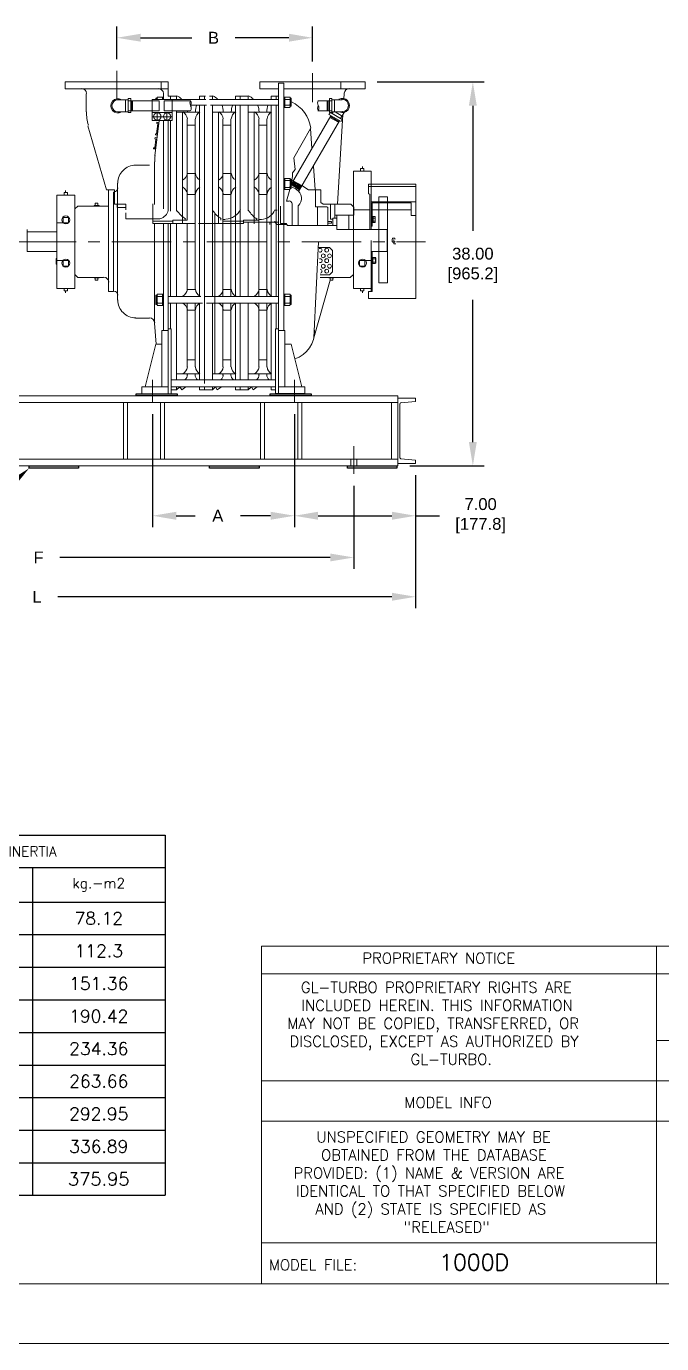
# Model space of a CAD drawing. Header units: inches. Extents: x 26 to 324, y 7 to 235.
# Drawn here: x 101.3 to 168.3, y 7.4 to 146.1 of the extents above; entities that cross this region are included whole.
import ezdxf
from ezdxf import colors
from ezdxf.entities.mleader import LeaderData, LeaderLine
from ezdxf.enums import TextEntityAlignment as Align
from ezdxf.math import Vec2, Vec3

# ---------------------------------------------------------------- set-up
doc = ezdxf.new("R2010")
doc.units = ezdxf.units.IN
doc.header["$MEASUREMENT"] = 0
doc.linetypes.add('CENTER', pattern=[2, 1.25, -0.25, 0.25, -0.25])
for name, color, linetype in [('CL', 1, 'CENTER'), ('OBJ', 7, 'Continuous'), ('Title Block', 7, 'Continuous')]:
    doc.layers.add(name, color=color, linetype=linetype)
doc.styles.add('ACANSTS', font='romans.shx', dxfattribs={"height": 1})
doc.styles.add('Roman', font='romans')
doc.styles.get("Standard").update_dxf_attribs({"font": 'arial.ttf'})
doc.dimstyles.new('STANDARD 2 PLCS', dxfattribs={"dimtxt": 0.125, "dimasz": 0.18, "dimexe": 0.18, "dimexo": 0.0625, "dimgap": 0.09, "dimtad": 0, "dimtih": 1, "dimtoh": 1, "dimzin": 4, "dimdsep": 46, "dimtxsty": 'Standard', "dimcen": 0.09, "dimaunit": 1, "dimadec": 0, "dimazin": 1, "dimtfac": 1, "dimtofl": 0, "dimtmove": 1, "dimatfit": 3, "dimfxl": 1, "dimtolj": 1, "dimtzin": 4, "dimarcsym": 0})

# ---------------------------------------------------------------- blocks, each defined once
blk = doc.blocks.new('*T41')
at = {"layer": 'Title Block', "color": 0, "linetype": 'ByBlock', "lineweight": -2, "transparency": 16777216}
for p, q in [((0, 0), (69.84, 0)), ((0, 0), (0, -37.93)), ((13.97, 0), (13.97, -37.93)), ((41.9, 0), (41.9, -37.93)), ((69.84, 0), (69.84, -37.93)), ((0, -3.43), (69.84, -3.43)), ((27.94, -3.43), (27.94, -37.93)), ((55.87, -3.43), (55.87, -37.93)), ((0, -7.05), (69.84, -7.05)), ((0, -10.48), (69.84, -10.48)), ((0, -13.92), (69.84, -13.92)), ((0, -17.35), (69.84, -17.35)), ((0, -20.78), (69.84, -20.78)), ((0, -24.21), (69.84, -24.21)), ((0, -27.64), (69.84, -27.64)), ((0, -31.07), (69.84, -31.07)), ((0, -34.5), (69.84, -34.5)), ((0, -37.93), (69.84, -37.93))]:
    blk.add_line(p, q, dxfattribs=at)
at = {"layer": 'Title Block', "color": 0, "lineweight": 15, "transparency": 16777216, "attachment_point": 5, "style": 'Roman'}
for s, insert, char_height, width in [('WEIGHT', (27.94, -1.72), 1.323, 26.9783), ('INERTIA', (55.87, -1.72), 1.063, 26.9783), ('MODEL', (6.98, -5.24), 1.323, 13.0107), ('lb', (20.95, -5.24), 1.323, 13.0107), ('kg', (34.92, -5.24), 1, 13.0107), ('lb.-ft.2', (48.89, -5.24), 1.063, 13.0107), ('kg.-m2', (62.85, -5.24), 1.063, 13.0107), ('LS6-2', (6.98, -8.77), 1.323, 13.0107), ('1,400', (20.95, -8.77), 1.323, 13.0107), ('635', (34.92, -8.77), 1.323, 13.0107), ('16', (48.89, -8.77), 1.323, 13.0107), ('78.12', (62.85, -8.77), 1.323, 13.0107), ('LS6-3', (6.98, -12.2), 1.323, 13.0107), ('1,550', (20.95, -12.2), 1.323, 13.0107), ('703', (34.92, -12.2), 1.323, 13.0107), ('23', (48.89, -12.2), 1.323, 13.0107), ('112.3', (62.85, -12.2), 1.323, 13.0107), ('LS6-4', (6.98, -15.63), 1.323, 13.0107), ('1,945', (20.95, -15.63), 1.323, 13.0107), ('883', (34.92, -15.63), 1.323, 13.0107), ('31', (48.89, -15.63), 1.375, 13.0107), ('151.36', (62.85, -15.63), 1.323, 13.0107), ('LS6-5', (6.98, -19.06), 1.323, 13.0107), ('2,120', (20.95, -19.06), 1.323, 13.0107), ('962', (34.92, -19.06), 1.323, 13.0107), ('39', (48.89, -19.06), 1.323, 13.0107), ('190.42', (62.85, -19.06), 1.323, 13.0107), ('LS6-6', (6.98, -22.49), 1.323, 13.0107), ('2,375', (20.95, -22.49), 1.323, 13.0107), ('1,077', (34.92, -22.49), 1.323, 13.0107), ('48', (48.89, -22.49), 1.323, 13.0107), ('234.36', (62.85, -22.49), 1.323, 13.0107), ('LS6-7', (6.98, -25.92), 1.323, 13.0107), ('2,520', (20.95, -25.92), 1.323, 13.0107), ('1,143', (34.92, -25.92), 1.323, 13.0107), ('54', (48.89, -25.92), 1.323, 13.0107), ('263.66', (62.85, -25.92), 1.323, 13.0107), ('LS6-8', (6.98, -29.35), 1.323, 13.0107), ('2,700', (20.95, -29.35), 1.323, 13.0107), ('1,225', (34.92, -29.35), 1.323, 13.0107), ('60', (48.89, -29.35), 1.323, 13.0107), ('292.95', (62.85, -29.35), 1.323, 13.0107), ('LS6-9', (6.98, -32.78), 1.323, 13.0107), ('2,880', (20.95, -32.78), 1.323, 13.0107), ('1,306', (34.92, -32.78), 1.323, 13.0107), ('69', (48.89, -32.78), 1.323, 13.0107), ('336.89', (62.85, -32.78), 1.323, 13.0107), ('LS6-10', (6.98, -36.21), 1.323, 13.0107), ('3,060', (20.95, -36.21), 1.323, 13.0107), ('1,388', (34.92, -36.21), 1.323, 13.0107), ('77', (48.89, -36.21), 1.323, 13.0107), ('375.95', (62.85, -36.21), 1.375, 13.0107)]:
    blk.add_mtext(s, dxfattribs=dict(at, insert=insert, char_height=char_height, width=width))
blk = doc.blocks.new('*D43')
at = {"color": 0, "lineweight": -2, "transparency": 16777216}
for p, q in [((114.61, 105.3), (114.61, 93.39)), ((129.56, 105.3), (129.56, 93.39)), ((117.11, 94.59), (119.1, 94.59)), ((127.06, 94.59), (123.87, 94.59))]:
    blk.add_line(p, q, dxfattribs=at)
at = {"color": 0, "transparency": 16777216}
for points in [[(117.11, 95.01), (117.11, 94.17), (114.61, 94.59)], [(127.06, 95.01), (127.06, 94.17), (129.56, 94.59)]]:
    blk.add_solid(points, dxfattribs=at)
at = {"layer": 'Defpoints', "color": 0, "transparency": 16777216}
for p in [(114.61, 106.55), (129.56, 106.55), (114.61, 94.59)]:
    blk.add_point(p, dxfattribs=at)
at = {"color": 0, "transparency": 16777216, "insert": (121.49, 94.59), "char_height": 1.25, "attachment_point": 5}
blk.add_mtext('\\A1;A', dxfattribs=at)
blk = doc.blocks.new('*D44')
at = {"color": 0, "lineweight": -2, "transparency": 16777216}
for p, q in [((110.85, 142.67), (110.85, 146.12)), ((131.48, 142.43), (131.48, 146.12)), ((113.35, 144.92), (118.77, 144.92)), ((128.98, 144.92), (123.31, 144.92))]:
    blk.add_line(p, q, dxfattribs=at)
at = {"color": 0, "transparency": 16777216}
for points in [[(113.35, 145.34), (113.35, 144.51), (110.85, 144.92)], [(128.98, 145.34), (128.98, 144.51), (131.48, 144.92)]]:
    blk.add_solid(points, dxfattribs=at)
at = {"layer": 'Defpoints', "color": 0, "transparency": 16777216}
for p in [(131.48, 144.92), (110.85, 141.42), (131.48, 141.18)]:
    blk.add_point(p, dxfattribs=at)
at = {"color": 0, "transparency": 16777216, "insert": (121.04, 144.92), "char_height": 1.25, "attachment_point": 5}
blk.add_mtext('\\A1;B', dxfattribs=at)
blk = doc.blocks.new('*D45')
at = {"color": 0, "lineweight": -2, "transparency": 16777216}
for p, q in [((72.58, 97.75), (72.58, 89)), ((135.83, 97.75), (135.83, 89)), ((75.08, 90.2), (100.39, 90.2)), ((133.33, 90.2), (104.84, 90.2))]:
    blk.add_line(p, q, dxfattribs=at)
at = {"color": 0, "transparency": 16777216}
for points in [[(75.08, 90.61), (75.08, 89.78), (72.58, 90.2)], [(133.33, 90.61), (133.33, 89.78), (135.83, 90.2)]]:
    blk.add_solid(points, dxfattribs=at)
at = {"layer": 'Defpoints', "color": 0, "transparency": 16777216}
for p in [(72.58, 99), (135.83, 99), (135.83, 90.2)]:
    blk.add_point(p, dxfattribs=at)
at = {"color": 0, "transparency": 16777216, "insert": (102.61, 90.2), "char_height": 1.25, "attachment_point": 5}
blk.add_mtext('\\A1;F', dxfattribs=at)
blk = doc.blocks.new('*D46')
at = {"color": 0, "lineweight": -2, "transparency": 16777216}
for p, q in [((129.56, 105.3), (129.56, 93.39)), ((142.33, 98.85), (142.33, 93.39)), ((132.06, 94.59), (139.83, 94.59)), ((142.33, 94.59), (144.83, 94.59))]:
    blk.add_line(p, q, dxfattribs=at)
at = {"color": 0, "transparency": 16777216}
for points in [[(132.06, 95.01), (132.06, 94.17), (129.56, 94.59)], [(139.83, 95.01), (139.83, 94.17), (142.33, 94.59)]]:
    blk.add_solid(points, dxfattribs=at)
at = {"layer": 'Defpoints', "color": 0, "transparency": 16777216}
for p in [(129.56, 106.55), (142.33, 100.1), (142.33, 94.59)]:
    blk.add_point(p, dxfattribs=at)
at = {"color": 0, "transparency": 16777216, "insert": (149.18, 94.59), "char_height": 1.25, "attachment_point": 5}
blk.add_mtext('\\A1;7.00\\P[177.8]', dxfattribs=at)
blk = doc.blocks.new('*D47')
at = {"color": 0, "lineweight": -2, "transparency": 16777216}
for p, q in [((66.08, 98.85), (66.08, 84.86)), ((142.33, 98.85), (142.33, 84.86)), ((68.58, 86.06), (100.25, 86.06)), ((139.83, 86.06), (104.63, 86.06))]:
    blk.add_line(p, q, dxfattribs=at)
at = {"color": 0, "transparency": 16777216}
for points in [[(68.58, 86.48), (68.58, 85.64), (66.08, 86.06)], [(139.83, 86.48), (139.83, 85.64), (142.33, 86.06)]]:
    blk.add_solid(points, dxfattribs=at)
at = {"layer": 'Defpoints', "color": 0, "transparency": 16777216}
for p in [(66.08, 100.1), (142.33, 100.1), (142.33, 86.06)]:
    blk.add_point(p, dxfattribs=at)
at = {"color": 0, "transparency": 16777216, "insert": (102.44, 86.06), "char_height": 1.25, "attachment_point": 5}
blk.add_mtext('\\A1;L', dxfattribs=at)
blk = doc.blocks.new('*D48')
at = {"color": 0, "lineweight": -2, "transparency": 16777216}
for p, q in [((138.27, 140.27), (149.56, 140.27)), ((148.36, 137.77), (148.36, 124.6)), ((148.36, 102.35), (148.36, 117.31)), ((141.71, 99.85), (149.56, 99.85))]:
    blk.add_line(p, q, dxfattribs=at)
at = {"color": 0, "transparency": 16777216}
for points in [[(147.94, 137.77), (148.77, 137.77), (148.36, 140.27)], [(147.94, 102.35), (148.77, 102.35), (148.36, 99.85)]]:
    blk.add_solid(points, dxfattribs=at)
at = {"layer": 'Defpoints', "color": 0, "transparency": 16777216}
for p in [(137.02, 140.27), (148.36, 140.27), (140.46, 99.85)]:
    blk.add_point(p, dxfattribs=at)
at = {"color": 0, "transparency": 16777216, "insert": (148.36, 120.96), "char_height": 1.25, "attachment_point": 5}
blk.add_mtext('\\A1;38.00\\P[965.2]', dxfattribs=at)
blk = doc.blocks.new('LONE STAR BLOWER TITLE BLOCK (SIZE A)')
at = {"layer": 'Title Block', "lineweight": 15}
for p, q in [((23.125, 3.313), (7.945, 3.313)), ((7.945, 3.313), (7.945, 0.5)), ((23.125, 3.313), (9.093, 3.313)), ((11.24, 3.313), (11.24, 0.5)), ((13.449, 3.083), (7.945, 3.083)), ((17.3, 2.529), (11.24, 2.529)), ((17.3, 2.192), (7.945, 2.192)), ((17.3, 1.854), (7.945, 1.854)), ((11.24, 0.842), (7.945, 0.842)), ((0.5, 0.5), (23.125, 0.5)), ((0, 0), (23.625, 0))]:
    blk.add_line(p, q, dxfattribs=at)
at = {"layer": 'Title Block', "lineweight": 15, "char_height": 0.09, "attachment_point": 1, "style": 'Roman'}
for s, width, insert in [('PROPRIETARY NOTICE', 1.44687, (8.788, 3.259)), ('\\pi0.13358;GL-TURBO PROPRIETARY RIGHTS ARE \\P\\pi0.13786;INCLUDED HEREIN. THIS INFORMATION \\P\\pi0.02001;MAY NOT BE COPIED, TRANSFERRED, OR \\P\\pi0.03929;DISCLOSED, EXCEPT AS AUTHORIZED BY \\P\\pi1.04858;GL-TURBO.', 2.82144, (8.141, 3.016)), ('MODEL INFO', 1.44687, (9.138, 2.056)), ('\\pi0.33011;UNSPECIFIED GEOMETRY MAY BE \\P\\pi0.36868;OBTAINED FROM THE DATABASE \\P\\pi0.1394;PROVIDED: (1) NAME & VERSION ARE \\P\\pi0.15868;IDENTICAL TO THAT SPECIFIED BELOW \\P\\pi0.32154;AND (2) STATE IS SPECIFIED AS \\P\\pi1.05868;"RELEASED"', 2.87165, (8.074, 1.768)), ('MODEL FILE:', 1.44687, (8.007, 0.702))]:
    blk.add_mtext_dynamic_manual_height_columns(s, width=width, gutter_width=1.25, heights=[0], dxfattribs=dict(at, insert=insert))
at = {"layer": 'Title Block', "lineweight": 15, "style": 'ACANSTS'}
for tag, p, height in [('DRAWN_BY', (14.369, 2.285), 0.135), ('DRAWN_DATE', (15.515, 2.294), 0.135), ('DRAWING_SUBTITLE', (17.513, 1.977), 0.203), ('CHECKED_BY', (14.391, 1.94), 0.135), ('CHECK_DATE', (15.496, 1.94), 0.135), ('ENGINEER', (14.385, 1.608), 0.135), ('ENG_DATE', (15.487, 1.603), 0.135), ('DRAWING_SUBTITLE', (17.511, 1.549), 0.203), ('MANUFACTURING', (14.381, 1.271), 0.135), ('MFG_DATE', (15.488, 1.27), 0.135), ('CONTROL', (14.381, 0.933), 0.135), ('CONTROL_DATE', (15.488, 0.932), 0.135), ('CAGE_CODE', (17.727, 0.916), 0.135), ('MODEL_FILE_NAME', (8.295, 0.611), 0.135), ('APPROVED_BY', (14.37, 0.568), 0.135), ('APPROVAL_DATE', (15.48, 0.562), 0.135)]:
    blk.add_attdef(tag, p, '', height=height, dxfattribs=at)
at = {"layer": 'Title Block', "lineweight": 15, "style": 'Roman', "flags": 8}
for tag, height, p in [('DWG_NUMBER', 0.281, (18.91, 1.147)), ('SCALE', 0.135, (17.903, 0.704)), ('SHEETNUMBER', 0.135, (21.256, 0.704)), ('TOTA_SHEETS', 0.135, (21.894, 0.702))]:
    blk.add_attdef(tag, text='', height=height, dxfattribs=at).set_placement(p, align=Align.TOP_LEFT)
at = {"layer": 'Title Block', "lineweight": 15, "style": 'ACANSTS'}
blk.add_attdef('REVISION', text='', height=0.135, dxfattribs=at).set_placement((22.849, 0.893), align=Align.CENTER)

msp = doc.modelspace()

# ---------------------------------------------------------------- linework, layer by layer
at = {"layer": 'CL', "lineweight": 0, "ltscale": 5}
for points in [[(110.849, 141.423), (110.849, 138.344)], [(131.482, 141.184), (131.482, 138.143)], [(70.33, 123.447), (143.377, 123.447)], [(114.607, 108.898), (114.607, 106.553)], [(129.556, 108.898), (129.556, 106.553)], [(135.829, 101.935), (135.829, 99.003)]]:
    msp.add_lwpolyline(points, dxfattribs=at)
at = {"layer": 'OBJ', "lineweight": 0}
for p, q in [((116.273, 125.353), (116.273, 107.432)), ((128.733, 125.243), (127.89, 125.243)), ((127.89, 125.243), (127.89, 107.432)), ((128.44, 125.243), (128.44, 114.102)), ((132.11, 123.447), (131.614, 113.327)), ((131.614, 113.327), (133.314, 119.379)), ((132.288, 119.672), (135.44, 119.672)), ((135.44, 119.672), (135.77, 120.002)), ((127.121, 116.96), (127.121, 108.898)), ((127.634, 116.96), (127.634, 114.289)), ((116.273, 114.289), (116.576, 114.289)), ((116.576, 114.289), (116.576, 107.432)), ((127.89, 114.289), (127.587, 114.289)), ((127.587, 114.289), (127.587, 107.432)), ((127.89, 114.665), (127.89, 107.808)), ((128.568, 114.102), (127.89, 114.102)), ((128.568, 112.37), (128.568, 114.102)), ((128.568, 112.65), (129.208, 112.65)), ((128.568, 108.172), (128.568, 112.37)), ((129.208, 112.65), (130.328, 108.173)), ((127.587, 108.898), (120.598, 108.898)), ((127.121, 109.521), (124.702, 109.521)), ((67.954, 107.212), (140.46, 107.212)), ((127.587, 108.165), (120.781, 108.165)), ((127.121, 108.165), (127.121, 107.835)), ((127.121, 107.835), (127.587, 107.835)), ((130.676, 108.173), (127.89, 108.173)), ((140.46, 107.212), (140.46, 106.516)), ((139.801, 106.516), (67.954, 106.516)), ((140.46, 106.516), (139.801, 106.516)), ((139.801, 103.584), (139.801, 106.516)), ((139.801, 100.543), (139.801, 103.584)), ((67.954, 100.524), (140.46, 100.543)), ((140.46, 100.543), (140.46, 99.846)), ((140.46, 99.846), (67.954, 99.846))]:
    msp.add_line(p, q, dxfattribs=at)
at = {"layer": 'OBJ'}
for p, q in [((113.488, 107.432), (116.576, 107.432)), ((130.676, 107.432), (127.587, 107.432))]:
    msp.add_line(p, q, dxfattribs=at)
at = {"layer": 'OBJ', "lineweight": 25}
for p, q in [((126.993, 107.432), (131.317, 107.432)), ((126.993, 107.212), (126.993, 107.432)), ((131.317, 107.212), (126.993, 107.212)), ((131.317, 107.432), (131.317, 107.212))]:
    msp.add_line(p, q, dxfattribs=at)
at = {"layer": 'OBJ', "lineweight": 0}
for points in [[(116.273, 139.535), (105.426, 139.535), (105.426, 140.268), (116.273, 140.268), (116.273, 138.766), (117.153, 138.766), (117.153, 138.436)], [(115.54, 140.268), (115.54, 139.535)], [(128.44, 139.535), (137.016, 139.535), (137.016, 140.268), (125.911, 140.268), (125.911, 139.535), (127.89, 139.535)], [(128.44, 125.353), (128.44, 140.122), (127.89, 140.122), (127.89, 125.499), (127.89, 125.243), (127.744, 125.243), (127.487, 125.499), (127.487, 125.609)], [(134.45, 140.268), (134.45, 139.535)], [(107.624, 139.022), (107.624, 137.116)], [(115.76, 139.022), (115.76, 138.436), (115.76, 138.656), (115.1, 138.656)], [(116.493, 138.766), (116.493, 138.436)], [(120.194, 138.766), (119.571, 138.766), (119.571, 138.436)], [(120.084, 138.766), (120.084, 138.436)], [(120.927, 138.436), (120.927, 138.766), (120.634, 138.766)], [(124.702, 138.436), (124.702, 138.766), (123.346, 138.766), (123.346, 138.436)], [(123.859, 138.766), (123.859, 138.436)], [(127.89, 138.766), (127.121, 138.766), (127.121, 138.436)], [(127.634, 138.766), (127.634, 138.436)], [(134.817, 139.059), (134.78, 138.472)], [(110.959, 138.399), (112.059, 138.399)], [(111.766, 137.116), (111.766, 138.399)], [(112.059, 138.289), (114.587, 138.289), (115.32, 138.289), (115.32, 137.226), (114.587, 137.226), (112.059, 137.226)], [(112.425, 137.226), (112.425, 138.289)], [(112.498, 137.226), (112.498, 138.289)], [(120.231, 138.436), (114.587, 138.436), (114.587, 136.2), (116.676, 136.2), (116.676, 138.436)], [(115.064, 138.546), (114.954, 138.546), (114.954, 138.436)], [(115.064, 138.436), (115.064, 138.582)], [(115.65, 138.656), (115.65, 138.436)], [(115.76, 138.436), (115.76, 138.656)], [(118.582, 138.289), (116.676, 138.289), (115.833, 138.289), (115.833, 137.226), (116.676, 137.226), (118.582, 137.226)], [(120.304, 137.813), (118.619, 137.813)], [(119.571, 137.813), (119.571, 129.897)], [(120.084, 137.813), (120.084, 136.86)], [(120.084, 137.776), (120.084, 126.672)], [(127.89, 138.436), (120.634, 138.436)], [(127.89, 137.813), (120.707, 137.813)], [(120.927, 137.813), (120.927, 126.672), (120.927, 117.693)], [(123.346, 137.813), (123.346, 129.897)], [(123.859, 137.813), (123.859, 126.855)], [(124.702, 137.813), (124.702, 126.709), (124.702, 129.164)], [(127.121, 137.813), (127.121, 129.164)], [(127.634, 137.813), (127.634, 126.782)], [(129.063, 137.593), (128.44, 137.593), (128.44, 138.656), (129.063, 138.656)], [(128.44, 138.656), (128.44, 137.593)], [(128.44, 138.436), (129.063, 138.436)], [(128.44, 137.813), (129.063, 137.813)], [(128.55, 137.593), (128.55, 138.656)], [(129.1, 137.703), (129.21, 137.703), (129.21, 138.546), (129.1, 138.546)], [(129.1, 138.509), (129.1, 137.666)], [(133.497, 138.289), (132.031, 138.289)], [(133.021, 138.289), (133.021, 137.226)], [(133.131, 138.289), (133.131, 137.226)], [(134.597, 138.399), (133.497, 138.399)], [(133.791, 138.399), (133.791, 137.116)], [(110.959, 137.116), (112.059, 137.116)], [(114.587, 137.043), (116.676, 137.043)], [(114.587, 136.603), (116.676, 136.603)], [(115.32, 136.2), (114.844, 132.499)], [(115.284, 135.98), (115.064, 136.017), (115.064, 135.907), (115.284, 135.87)], [(115.1, 137.043), (115.1, 136.2)], [(115.76, 136.2), (115.76, 126.892)], [(116.127, 137.043), (116.127, 136.2)], [(116.493, 136.2), (116.493, 126.672)], [(118.252, 136.347), (118.252, 128.431), (118.252, 125.719), (116.75, 125.719), (116.75, 125.353)], [(117.153, 137.226), (117.153, 126.672), (117.153, 129.164)], [(119.571, 137.08), (117.153, 137.08)], [(117.776, 125.353), (117.776, 129.897), (117.776, 137.08)], [(118.252, 125.353), (118.252, 118.426), (119.095, 118.426), (119.095, 128.431), (119.095, 136.347)], [(125.801, 136.347), (125.801, 128.431), (125.801, 127.515), (125.801, 125.719), (124.189, 125.719), (124.189, 125.353), (119.461, 125.353)], [(123.346, 137.08), (120.927, 137.08)], [(121.55, 125.353), (121.55, 129.897), (121.55, 137.08)], [(122.027, 136.347), (122.027, 128.431), (122.027, 127.405), (122.027, 125.792)], [(122.87, 136.347), (122.87, 128.431), (122.87, 125.609), (122.87, 117.693)], [(127.121, 137.08), (124.702, 137.08)], [(125.325, 125.316), (125.325, 129.897), (125.325, 137.08)], [(126.644, 136.347), (126.644, 128.431), (125.801, 128.431)], [(129.1, 129.311), (133.387, 136.713)], [(129.979, 128.724), (134.304, 136.164)], [(133.497, 137.226), (132.031, 137.226)], [(134.194, 136.017), (133.277, 136.53)], [(134.23, 136.09), (133.351, 136.64)], [(134.597, 137.116), (133.497, 137.116)], [(133.534, 136.933), (133.644, 137.116)], [(134.597, 136.677), (133.864, 137.116)], [(134.67, 136.823), (134.084, 127.405)], [(134.414, 136.42), (134.817, 137.043), (134.834, 137.076)], [(111.802, 126.819), (111.802, 127.405), (110.593, 127.405), (110.593, 127.918), (110.593, 128.431), (110.593, 128.908), (109.75, 128.908), (107.808, 135.651)], [(115.1, 134.661), (114.917, 134.698), (114.917, 134.808), (115.137, 134.771)], [(115.174, 135.87), (115.027, 134.808)], [(119.095, 135.724), (118.252, 135.724)], [(122.87, 135.724), (122.027, 135.724)], [(126.644, 135.724), (125.801, 135.724)], [(131.408, 133.269), (131.262, 135.357), (129.503, 132.279), (129.649, 131.033), (129.356, 130.703), (129.356, 130.3), (129.063, 128.944), (128.733, 127.698), (128.99, 127.698)], [(114.917, 133.232), (114.734, 133.232), (114.734, 133.342), (114.954, 133.342)], [(115.064, 134.368), (114.881, 134.405), (114.844, 134.295), (115.064, 134.258)], [(114.954, 134.258), (114.844, 133.342)], [(114.807, 127.368), (114.807, 131.839)], [(114.294, 131.509), (112.828, 131.509)], [(118.252, 130.63), (119.095, 130.63)], [(122.027, 130.63), (122.87, 130.63)], [(125.801, 130.63), (126.644, 130.63), (126.644, 125.499), (126.644, 117.693)], [(131.738, 128.908), (131.555, 131.4)], [(137.639, 125.866), (137.639, 130.886), (135.77, 130.886), (135.77, 118.536), (137.639, 118.536)], [(136.539, 130.886), (136.539, 131.143), (136.869, 131.143), (136.869, 130.886)], [(136.722, 131.143), (136.722, 131.363)], [(110.923, 123.337), (110.923, 129.604)], [(119.571, 129.897), (119.571, 125.353)], [(120.927, 126.672), (120.927, 129.164)], [(123.346, 129.897), (123.346, 125.353)], [(123.859, 129.164), (123.859, 125.609), (123.859, 117.693)], [(127.121, 129.164), (127.121, 125.499)], [(127.634, 129.164), (127.634, 125.499), (127.634, 117.693)], [(129.063, 128.944), (128.44, 128.944), (128.44, 130.117), (129.063, 130.117)], [(128.44, 130.117), (128.44, 128.944)], [(128.44, 129.897), (129.063, 129.897)], [(128.44, 129.164), (129.063, 129.164)], [(128.55, 128.944), (128.55, 130.117)], [(129.1, 129.97), (129.1, 129.054), (129.21, 129.054), (129.21, 130.007), (129.1, 130.007)], [(129.21, 130.007), (129.43, 129.86), (130.346, 129.347), (131.042, 128.908), (132.361, 128.908), (132.361, 128.431), (132.361, 127.918), (132.361, 128.431)], [(130.089, 128.908), (129.21, 129.457)], [(137.382, 128.504), (137.382, 129.494), (142.366, 129.494), (142.366, 117.474), (137.382, 117.474), (137.382, 118.207), (137.748, 118.207), (137.748, 122.421)], [(142.366, 129.274), (137.382, 129.274)], [(106.415, 123.337), (106.415, 128.358), (104.546, 128.358)], [(104.546, 128.358), (104.546, 123.557)], [(105.645, 128.358), (105.645, 128.614), (105.316, 128.614), (105.316, 128.358)], [(105.462, 128.614), (105.462, 128.834)], [(109.97, 123.337), (109.97, 128.908)], [(110.52, 123.337), (110.52, 128.651)], [(119.095, 127.552), (119.095, 128.431), (118.252, 128.431)], [(120.084, 128.431), (120.084, 125.353), (120.084, 117.327), (120.084, 108.532)], [(122.027, 128.431), (122.87, 128.431)], [(131.775, 128.908), (131.775, 128.431), (131.775, 127.918), (131.775, 127.112), (132.984, 127.112), (133.094, 127.038), (133.094, 125.169)], [(132.361, 127.698), (132.361, 127.918), (132.361, 127.588), (132.581, 127.405), (133.351, 127.405)], [(137.492, 128.468), (137.382, 128.504)], [(137.492, 124.73), (137.492, 128.468)], [(137.639, 124.73), (137.639, 128.394)], [(142.366, 127.661), (141.193, 127.661), (139.361, 127.661), (138.445, 127.661), (137.639, 127.661)], [(109.97, 127.185), (106.745, 127.185), (106.415, 126.892)], [(108.98, 127.185), (108.98, 127.258), (108.467, 127.258), (108.467, 127.185)], [(108.87, 127.258), (108.87, 127.515), (108.577, 127.515), (108.577, 127.258)], [(110.886, 127.405), (110.886, 127.038), (111.802, 127.038)], [(111.802, 126.489), (111.802, 125.866), (115.394, 125.866)], [(114.661, 125.609), (114.661, 125.866), (114.661, 127.442)], [(118.252, 127.405), (118.252, 125.792)], [(121.184, 126.342), (121.184, 109.521)], [(127.744, 126.782), (127.487, 126.782)], [(128.11, 127.185), (128.11, 125.353), (128.697, 125.353), (128.843, 125.169), (134.047, 125.169)], [(129.32, 127.405), (129.32, 125.169)], [(129.943, 127.258), (129.943, 125.169)], [(131.995, 127.112), (131.995, 125.169)], [(133.607, 125.829), (133.351, 125.829), (133.351, 127.405), (134.707, 127.405), (135.256, 127.405), (135.513, 127.405), (135.806, 127.075), (135.806, 126.232), (133.827, 126.232)], [(133.827, 127.405), (133.827, 125.939)], [(134.047, 126.232), (134.047, 124.73), (138.445, 124.73), (139.324, 124.73), (139.324, 122.421), (137.639, 122.421)], [(135.293, 126.232), (135.293, 124.73)], [(135.806, 126.819), (137.492, 126.819)], [(142.366, 126.196), (141.853, 126.196), (141.853, 127.552), (141.23, 127.552), (139.361, 127.552), (138.445, 127.552), (137.748, 127.552), (137.748, 125.096), (137.639, 125.096)], [(141.853, 126.819), (139.361, 126.819), (138.445, 126.819), (137.748, 126.819)], [(105.206, 125.426), (105.206, 126.012), (105.755, 126.012), (105.755, 125.426), (105.206, 125.426), (104.546, 125.426)], [(116.75, 125.609), (114.661, 125.609), (114.661, 125.353), (116.75, 125.353), (119.058, 125.353)], [(115.005, 112.65), (114.807, 114.872), (114.807, 125.353)], [(115.76, 125.353), (115.76, 114.102)], [(116.493, 125.353), (116.493, 117.693)], [(117.153, 125.353), (117.153, 117.693)], [(118.069, 125.719), (118.069, 125.829)], [(119.571, 125.353), (119.571, 117.693)], [(121.807, 125.719), (121.807, 125.829)], [(122.283, 125.792), (122.027, 125.792), (122.027, 125.353), (122.027, 117.693)], [(124.189, 125.609), (122.027, 125.609)], [(123.346, 125.353), (123.346, 117.693)], [(127.89, 125.499), (124.189, 125.499)], [(124.702, 125.499), (124.702, 117.693)], [(125.582, 125.719), (125.582, 125.829)], [(126.058, 125.792), (125.801, 125.792), (125.801, 125.719), (125.801, 117.693)], [(126.424, 125.536), (126.424, 125.499)], [(126.974, 125.499), (126.974, 125.243)], [(127.121, 125.499), (127.121, 117.693)], [(133.094, 125.573), (133.461, 125.573), (133.461, 125.389), (133.094, 125.389)], [(133.607, 125.169), (133.607, 125.939), (134.047, 125.939)], [(137.748, 126.086), (138.078, 126.086), (138.078, 125.463), (137.748, 125.463)], [(137.748, 125.939), (138.078, 125.939)], [(137.748, 125.609), (138.078, 125.609)], [(137.858, 125.463), (137.858, 126.086)], [(104.546, 122.421), (101.394, 122.421), (101.394, 124.73)], [(104.546, 124.473), (101.394, 124.473)], [(106.415, 124.73), (106.415, 123.557), (106.415, 118.536), (104.546, 118.536), (104.546, 123.557)], [(110.52, 123.557), (110.52, 118.207), (109.97, 118.207), (109.97, 123.557)], [(110.923, 123.557), (110.923, 117.29)], [(137.639, 123.557), (137.639, 118.207)], [(140.167, 123.704), (140.131, 123.777), (140.094, 123.814), (140.057, 123.814), (139.984, 123.814), (139.947, 123.814), (139.911, 123.777), (139.874, 123.704), (139.874, 123.667), (139.874, 123.557), (139.874, 123.484), (139.911, 123.447), (139.947, 123.41), (139.984, 123.41), (140.057, 123.41), (140.094, 123.41), (140.131, 123.447), (140.167, 123.484)], [(140.021, 123.667), (140.021, 123.227), (140.24, 123.227)], [(132.141, 122.824), (133.241, 122.824), (133.571, 122.531), (133.571, 120.259), (133.241, 119.966), (132.288, 119.966)], [(104.546, 121.688), (104.473, 121.688), (104.473, 121.065), (104.546, 121.065)], [(105.206, 121.468), (105.206, 120.882), (105.755, 120.882), (105.755, 121.468), (105.206, 121.468), (104.546, 121.468)], [(136.979, 121.468), (136.979, 120.882), (136.429, 120.882), (136.429, 121.468), (136.979, 121.468), (137.639, 121.468)], [(138.078, 121.138), (137.748, 121.138), (137.748, 121.798), (138.078, 121.798)], [(137.748, 121.798), (137.748, 121.138)], [(137.748, 121.651), (138.078, 121.651)], [(137.748, 121.285), (138.078, 121.285)], [(137.822, 121.138), (137.822, 121.798)], [(109.457, 119.672), (106.745, 119.672), (106.415, 120.002)], [(108.98, 119.672), (108.98, 119.636), (108.467, 119.636), (108.467, 119.672)], [(108.87, 119.636), (108.87, 119.379), (108.577, 119.379), (108.577, 119.636)], [(133.204, 119.672), (133.204, 119.636), (133.717, 119.636), (133.717, 119.672)], [(133.314, 119.636), (133.314, 119.379), (133.607, 119.379), (133.607, 119.636)], [(105.645, 118.536), (105.645, 118.28), (105.316, 118.28), (105.316, 118.536)], [(105.462, 118.28), (105.462, 118.06)], [(115.1, 117.913), (115.76, 117.913), (115.76, 116.741), (115.1, 116.741)], [(115.65, 117.913), (115.65, 116.741)], [(115.76, 116.741), (115.76, 117.913)], [(120.084, 119.049), (120.084, 117.987)], [(122.027, 118.426), (122.87, 118.426)], [(125.801, 118.426), (126.644, 118.426)], [(129.063, 116.741), (128.44, 116.741), (128.44, 117.913), (129.063, 117.913)], [(128.44, 117.913), (128.44, 116.741)], [(128.55, 116.741), (128.55, 117.913)], [(136.539, 118.536), (136.539, 118.28), (136.869, 118.28), (136.869, 118.536)], [(136.722, 118.28), (136.722, 118.06)], [(115.064, 117.803), (114.954, 117.803), (114.954, 116.851), (115.064, 116.851)], [(115.064, 116.887), (115.064, 117.84)], [(115.76, 117.693), (115.1, 117.693)], [(115.76, 116.96), (115.1, 116.96)], [(119.718, 117.693), (116.273, 117.693)], [(119.865, 116.96), (116.273, 116.96)], [(116.493, 116.96), (116.493, 114.289)], [(117.153, 116.96), (117.153, 108.898)], [(118.252, 116.96), (118.252, 110.254)], [(119.095, 116.96), (119.095, 110.254)], [(119.571, 116.96), (119.571, 108.898)], [(127.89, 117.693), (120.158, 117.693)], [(127.89, 116.96), (120.304, 116.96)], [(120.927, 116.96), (120.927, 109.521), (123.346, 109.521)], [(122.027, 116.96), (122.027, 110.254)], [(122.87, 116.96), (122.87, 110.254)], [(123.346, 116.96), (123.346, 108.898)], [(123.859, 116.96), (123.859, 108.898)], [(124.702, 116.96), (124.702, 108.898)], [(125.801, 116.96), (125.801, 110.254)], [(126.644, 116.96), (126.644, 110.254)], [(128.44, 117.693), (129.063, 117.693)], [(128.44, 116.96), (129.063, 116.96)], [(129.1, 116.851), (129.21, 116.851), (129.21, 117.803), (129.1, 117.803)], [(129.1, 117.767), (129.1, 116.814)], [(114.294, 115.385), (112.828, 115.385)], [(118.252, 116.228), (119.095, 116.228)], [(122.027, 116.228), (122.87, 116.228)], [(125.801, 116.228), (126.644, 116.228)], [(115.595, 108.172), (115.595, 112.37), (115.595, 114.102)], [(115.595, 114.102), (116.273, 114.102)], [(114.955, 112.65), (113.836, 108.173)], [(115.595, 112.65), (114.955, 112.65)], [(119.095, 111.024), (118.252, 111.024)], [(120.927, 111.317), (120.927, 108.898)], [(122.87, 111.024), (122.027, 111.024)], [(126.644, 111.024), (125.801, 111.024)], [(120.598, 108.898), (116.576, 108.898)], [(119.571, 109.521), (117.153, 109.521)], [(118.252, 109.521), (118.252, 109.375)], [(119.095, 109.521), (119.095, 109.375)], [(122.027, 109.521), (122.027, 109.375)], [(122.87, 109.521), (122.87, 109.375)], [(125.801, 109.521), (125.801, 109.375)], [(126.644, 109.521), (126.644, 109.375)], [(116.99, 107.432), (113.105, 107.432)], [(113.488, 108.173), (116.273, 108.173)], [(113.488, 108.165), (113.488, 107.432)], [(116.576, 108.173), (118.473, 108.173)], [(120.781, 108.165), (116.576, 108.165)], [(117.153, 108.165), (117.153, 107.835), (116.576, 107.835)], [(117.153, 107.835), (117.483, 108.165), (117.702, 107.835), (118.106, 108.165)], [(120.854, 107.835), (119.571, 107.835), (119.571, 108.165)], [(120.084, 108.165), (120.084, 107.835)], [(120.927, 108.165), (120.927, 107.835), (120.854, 107.835)], [(120.927, 107.835), (121.257, 108.165), (121.44, 107.835), (121.88, 108.165)], [(124.702, 108.165), (124.702, 107.835), (123.346, 107.835), (123.346, 108.165)], [(123.859, 108.165), (123.859, 107.835)], [(124.702, 107.835), (125.032, 108.165), (125.215, 107.835), (125.655, 108.165)], [(130.676, 108.165), (130.676, 107.432)], [(130.676, 108.165), (130.676, 107.432)], [(140.79, 106.479), (142.329, 106.626), (142.329, 106.956), (140.46, 106.956)], [(111.546, 100.543), (111.546, 106.516)], [(111.985, 106.516), (111.985, 100.543)], [(115.467, 100.543), (115.467, 106.516)], [(115.87, 106.516), (115.87, 100.543)], [(125.985, 100.543), (125.985, 106.516)], [(126.424, 106.516), (126.424, 100.543)], [(129.906, 100.543), (129.906, 106.516)], [(130.346, 106.516), (130.346, 100.543)], [(140.68, 100.652), (140.68, 106.406)], [(135.5, 99.846), (135.5, 100.543)], [(136.123, 99.846), (136.123, 100.543)]]:
    msp.add_lwpolyline(points, dxfattribs=at)
for points in [[(110.978, 138.399, 0.9999997), (110.978, 137.116, 0.0002389), (110.978, 137.116, 0.0002389)], [(134.597, 137.153, 0.0071439), (134.615, 137.153, 0.9999998), (134.615, 138.436, 0.0851282), (134.401, 138.399, 0.0851282)], [(116.273, 136.2), (116.273, 126.745, -0.2939222), (115.425, 125.89)], [(129.085, 128.97, 0.4993998), (129.084, 129.183, 0.1432932), (129.085, 129.923, 0.4993998), (129.085, 130.128)], [(129.989, 127.242, 0.4877439), (129.789, 128.934, 0.1018804), (129.147, 129.228)], [(138.089, 121.153, 0.3335998), (138.089, 121.306, 0.1432935), (138.089, 121.666, 0.3335998), (138.089, 121.82)], [(115.152, 117.924, 0.4993998), (115.153, 117.711, 0.1432932), (115.152, 116.971, 0.4993998), (115.152, 116.766)], [(129.085, 116.766, 0.4993998), (129.084, 116.98, 0.1432932), (129.085, 117.719, 0.4993998), (129.085, 117.924)], [(140.717, 100.671, 0.3888846), (140.79, 100.579), (142.329, 100.433), (142.329, 100.103), (140.46, 100.103), (140.46, 100.946), (140.46, 103.291), (140.46, 106.516)]]:
    msp.add_lwpolyline(points, format="xyb", dxfattribs=at)
for points in [[(112.315, 138.509), (112.059, 138.509), (112.059, 137.043), (112.315, 137.043)], [(133.241, 137.043), (133.497, 137.043), (133.497, 138.509), (133.241, 138.509)], [(133.351, 137.043), (133.204, 136.823), (134.487, 136.09), (134.597, 136.31)], [(115.76, 130.117), (115.76, 128.944)], [(138.445, 128.175), (138.445, 119.123), (139.361, 119.123), (139.361, 128.175)], [(138.115, 121.761), (138.115, 121.175), (138.152, 121.175), (138.152, 121.761)]]:
    msp.add_lwpolyline(points, close=True, dxfattribs=at)
for points in [[(118.621, 137.785, 0.2679324), (118.621, 138.317, 0.2679324)], [(132.066, 137.767, 0.2679324), (132.066, 137.236, 0.2679324)]]:
    msp.add_lwpolyline(points, format="xyb", close=True, dxfattribs=at)
at = {"layer": 'OBJ', "lineweight": 25}
for points in [[(112.885, 107.432), (117.209, 107.432), (117.209, 107.212), (112.885, 107.212)], [(101.605, 99.846), (106.809, 99.846), (106.809, 99.59), (101.605, 99.59)], [(120.634, 99.846), (125.838, 99.846), (125.838, 99.59), (120.634, 99.59)], [(135.147, 99.846), (140.35, 99.846), (140.35, 99.59), (135.147, 99.59)]]:
    msp.add_lwpolyline(points, close=True, dxfattribs=at)
at = {"layer": 'OBJ', "lineweight": 0}
for centre, radius in [((115.119, 136.622), 0.385), ((116.145, 136.622), 0.385), ((105.481, 125.738), 0.421), ((132.6, 121.963), 0.202), ((132.966, 122.549), 0.202), ((133.259, 121.963), 0.202), ((105.481, 121.193), 0.421), ((132.6, 120.863), 0.202), ((132.966, 121.45), 0.202), ((133.259, 120.863), 0.202), ((136.741, 121.193), 0.421), ((132.966, 120.35), 0.202)]:
    msp.add_circle(centre, radius, dxfattribs=at)
for centre, radius, start, end in [((107.13, 139.04), 0.531, 0.00548, 90.00001), ((115.229, 139.04), 0.531, 0.00548, 90.00001), ((116.438, 137.098), 1.851, 48.10913, 66.13218), ((120.213, 137.098), 1.851, 48.10913, 66.13218), ((123.987, 137.098), 1.851, 48.10913, 66.13218), ((135.348, 139.04), 0.531, 90, 176.45692), ((110.978, 137.758), 0.751, 59.00207, 301.00342), ((115.229, 138.564), 0.128, 126.92493, 233.07507), ((118.16, 137.501), 0.531, 330.0018, 29.9982), ((120.982, 137.098), 1.851, 156.15422, 179.57701), ((120.213, 137.098), 1.851, 0.42847, 23.85134), ((124.757, 137.098), 1.851, 156.15422, 179.57701), ((123.987, 137.098), 1.851, 0.42847, 23.85134), ((128.495, 137.098), 1.851, 156.15422, 179.57701), ((128.165, 138.161), 0.971, 341.02114, 18.97886), ((129.008, 138.564), 0.128, 306.92493, 53.07507), ((129.008, 137.721), 0.128, 306.92493, 53.07507), ((127.652, 134.863), 3.683, 8.58033, 64.19861), ((132.526, 138.051), 0.531, 150.0018, 209.9982), ((134.615, 137.794), 0.751, 244.48054, 121.00341), ((112.883, 137.135), 5.222, 180, 195.9137), ((117.354, 136.292), 0.935, 5.16909, 60.31492), ((116.438, 137.098), 1.851, 0.42853, 5.31183), ((120.066, 136.292), 0.935, 119.69057, 174.83637), ((121.129, 136.292), 0.935, 5.16909, 60.31492), ((123.841, 136.292), 0.935, 119.69057, 174.83637), ((124.904, 136.292), 0.935, 5.16909, 60.31492), ((127.615, 136.292), 0.935, 119.69057, 174.83637), ((120.066, 131.858), 5.222, 172.85341, 180.00001), ((112.847, 129.622), 1.887, 89.99999, 180.00001), ((117.354, 130.758), 0.935, 299.69057, 354.83637), ((120.066, 130.758), 0.935, 185.16363, 240.30943), ((121.129, 130.758), 0.935, 299.69057, 354.83637), ((123.841, 130.758), 0.935, 185.16363, 240.30943), ((124.904, 130.758), 0.935, 299.69057, 354.83637), ((127.615, 130.758), 0.935, 185.16363, 240.30943), ((110.538, 129.109), 0.421, 270.00003, 359.99997), ((117.354, 128.376), 0.935, 5.16909, 60.31492), ((120.066, 128.376), 0.935, 119.69057, 174.83637), ((121.129, 128.376), 0.935, 5.16909, 60.31492), ((123.841, 128.376), 0.935, 119.69057, 174.83637), ((124.904, 128.376), 0.935, 5.16909, 60.31492), ((127.615, 128.376), 0.935, 119.69057, 174.83637), ((129.008, 127.423), 0.312, 0.00546, 90), ((120.176, 128.926), 3.72, 216.5735, 235.61827), ((123.951, 128.926), 3.72, 216.5735, 235.61827), ((122.302, 127.533), 1.704, 270.65368, 337.68676), ((127.212, 128.266), 2.913, 211.73402, 237.06299), ((126.003, 127.423), 1.631, 272.74658, 337.52197), ((132.27, 122.549), 0.202, 244.15474, 122.03603), ((132.27, 121.45), 0.202, 255.51995, 104.48005), ((109.475, 119.178), 0.531, 0.00548, 90.00001), ((132.27, 120.35), 0.202, 277.84416, 88.34116), ((110.538, 117.822), 0.421, 0.00549, 89.99999), ((117.354, 118.518), 0.935, 299.69057, 354.83637), ((120.066, 118.518), 0.935, 185.16363, 240.30943), ((121.129, 118.518), 0.935, 299.69057, 354.83637), ((123.841, 118.518), 0.935, 185.16363, 240.30943), ((124.904, 118.518), 0.935, 299.69057, 354.83637), ((127.615, 118.518), 0.935, 185.16363, 240.30943), ((112.847, 117.309), 1.887, 179.99999, 270.00001), ((117.354, 116.173), 0.935, 5.16909, 60.31492), ((120.066, 116.173), 0.935, 119.69057, 174.83637), ((121.129, 116.173), 0.935, 5.16909, 60.31492), ((123.841, 116.173), 0.935, 119.69057, 174.83637), ((124.904, 116.173), 0.935, 5.16909, 60.31492), ((127.615, 116.173), 0.935, 119.69057, 174.83637), ((114.313, 114.89), 0.531, 0.00548, 90.00001), ((128.728, 113.937), 2.95, 287.0285, 3.56507), ((117.354, 110.346), 0.935, 299.69057, 354.83637), ((120.066, 110.346), 0.935, 185.16363, 240.30943), ((121.129, 110.346), 0.935, 299.69057, 354.83637), ((123.841, 110.346), 0.935, 185.16363, 240.30943), ((124.904, 110.346), 0.935, 299.69057, 354.83637), ((127.615, 110.346), 0.935, 185.16363, 240.30943), ((117.647, 109.429), 0.641, 305.66712, 1.19746), ((119.736, 109.429), 0.641, 178.80251, 234.32737), ((121.422, 109.429), 0.641, 305.66712, 1.19746), ((123.511, 109.429), 0.641, 178.80251, 234.32737), ((125.197, 109.429), 0.641, 305.66712, 1.19746), ((127.286, 109.429), 0.641, 178.80251, 234.32737), ((140.809, 106.424), 0.0916, 94.99884, 180)]:
    msp.add_arc(centre, radius, start, end, dxfattribs=at)
at = {"layer": 'OBJ', "transparency": 33554559}
for points in [[(129.21, 129.494), (129.833, 129.494), (129.246, 129.531)], [(129.21, 129.457), (129.796, 129.457), (129.21, 129.494)], [(129.796, 129.457), (129.21, 129.494), (129.833, 129.494)], [(129.43, 129.347), (129.723, 129.347), (129.21, 129.457)], [(129.723, 129.347), (129.21, 129.457), (129.796, 129.457)], [(129.246, 129.531), (129.869, 129.531), (129.283, 129.604)], [(129.833, 129.494), (129.246, 129.531), (129.869, 129.531)], [(129.43, 129.86), (129.283, 129.604), (129.906, 129.604)], [(129.869, 129.531), (129.283, 129.604), (129.906, 129.604)], [(129.43, 129.347), (129.723, 129.347), (129.649, 129.201)], [(129.723, 129.347), (129.649, 129.201), (130.272, 129.201)], [(129.649, 129.201), (130.272, 129.201), (130.089, 128.908)], [(129.723, 129.347), (130.346, 129.347), (129.869, 129.531)], [(129.723, 129.347), (130.346, 129.347), (130.272, 129.201)], [(129.906, 129.604), (129.869, 129.531), (130.016, 129.531)], [(130.346, 129.347), (129.869, 129.531), (130.016, 129.531)]]:
    msp.add_solid(points, dxfattribs=at)

# ---------------------------------------------------------------- block references
ref = msp.add_blockref('LONE STAR BLOWER TITLE BLOCK (SIZE A)', (25.754, 7.418), dxfattribs=dict(xscale=12.62788581092365, yscale=12.62788581092365, zscale=12.62788581092365))
ref.add_attrib('MODEL_FILE_NAME', '1000D', (144.8, 15.136), dxfattribs={"layer": 'Title Block', "lineweight": 15, "height": 1.7048, "style": 'ACANSTS'})
msp.add_blockref('*T41', (46.1, 60.968))

# ---------------------------------------------------------------- dimensions: what is measured, and where the dimension line sits
for base, p1, p2, text, picture, middle in [((131.482, 144.922), (110.849, 141.423), (131.482, 141.184), 'B', '*D44', (121.042, 144.922)), ((114.607, 94.59), (129.556, 106.553), (114.607, 106.553), 'A', '*D43', (121.486, 94.59)), ((142.329, 94.59), (129.556, 106.553), (142.329, 100.103), '7.00\\P[177.8]', '*D46', (149.184, 94.59)), ((142.329, 86.06), (66.085, 100.103), (142.329, 100.103), 'L', '*D47', (102.443, 86.06)), ((135.829, 90.198), (72.585, 99.003), (135.829, 99.003), 'F', '*D45', (102.614, 90.198))]:
    dim = msp.add_linear_dim(base=base, p1=p1, p2=p2, text=text, dimstyle='STANDARD 2 PLCS', override={"dimscale": 20, "dimtxt": 0.0625, "dimasz": 0.125, "dimexe": 0.06, "dimpost": '\\X', "dimdle": 0.06, "dimtmove": 0})
    dim.commit()
    dim.dimension.update_dxf_attribs({"geometry": picture, "text_midpoint": middle, "dimtype": 160})
dim = msp.add_linear_dim(base=(148.358, 140.268), p1=(140.46, 99.846), p2=(137.016, 140.268), angle=90, text='38.00\\P[965.2]', dimstyle='STANDARD 2 PLCS', override={"dimscale": 20, "dimtxt": 0.0625, "dimasz": 0.125, "dimexe": 0.06, "dimpost": '\\X', "dimdle": 0.06, "dimtmove": 0})
dim.commit()
dim.dimension.update_dxf_attribs({"geometry": '*D48', "text_midpoint": (148.358, 120.957), "dimtype": 160})

# ---------------------------------------------------------------- leaders
ml = msp.add_multileader_mtext('Standard')
ml.set_content('ISOLATION PADS', color=256)
ml.set_leader_properties()
ml.build(insert=Vec2(0, 0))
ml.multileader.update_dxf_attribs({"dogleg_length": 0.36, "arrow_head_size": 2})
ctx = ml.context
ctx.base_point, ctx.char_height, ctx.arrow_head_size, ctx.landing_gap_size, ctx.plane_origin = Vec3(86.047, 96.377), 1, 2, 0.09, Vec3(100.863, 101.211)
ctx.text_align_type = 2
notes = []
notes.append((ctx, [(0, (1, 1, 0), (98.029, 96.377), (-1, 0), 0.36, [(0, [(101.605, 99.59)], 0, [])])]))
ctx.mtext.insert, ctx.mtext.alignment, ctx.mtext.flow_direction = Vec3(97.579, 96.885), 3, 5
for ctx, leaders in notes:
    for number, flags, end, landing, length, lines in leaders:
        leader = LeaderData()
        leader.index, (leader.has_last_leader_line, leader.has_dogleg_vector, leader.attachment_direction) = number, flags
        leader.last_leader_point, leader.dogleg_vector, leader.dogleg_length = Vec3(end), Vec3(landing), length
        for number, points, colour, breaks in lines:
            line = LeaderLine()
            line.index, line.vertices, line.color, line.breaks = number, Vec3.list(points), colors.encode_raw_color(colour), breaks
            leader.lines.append(line)
        ctx.leaders.append(leader)

doc.saveas('drawing.dxf')
